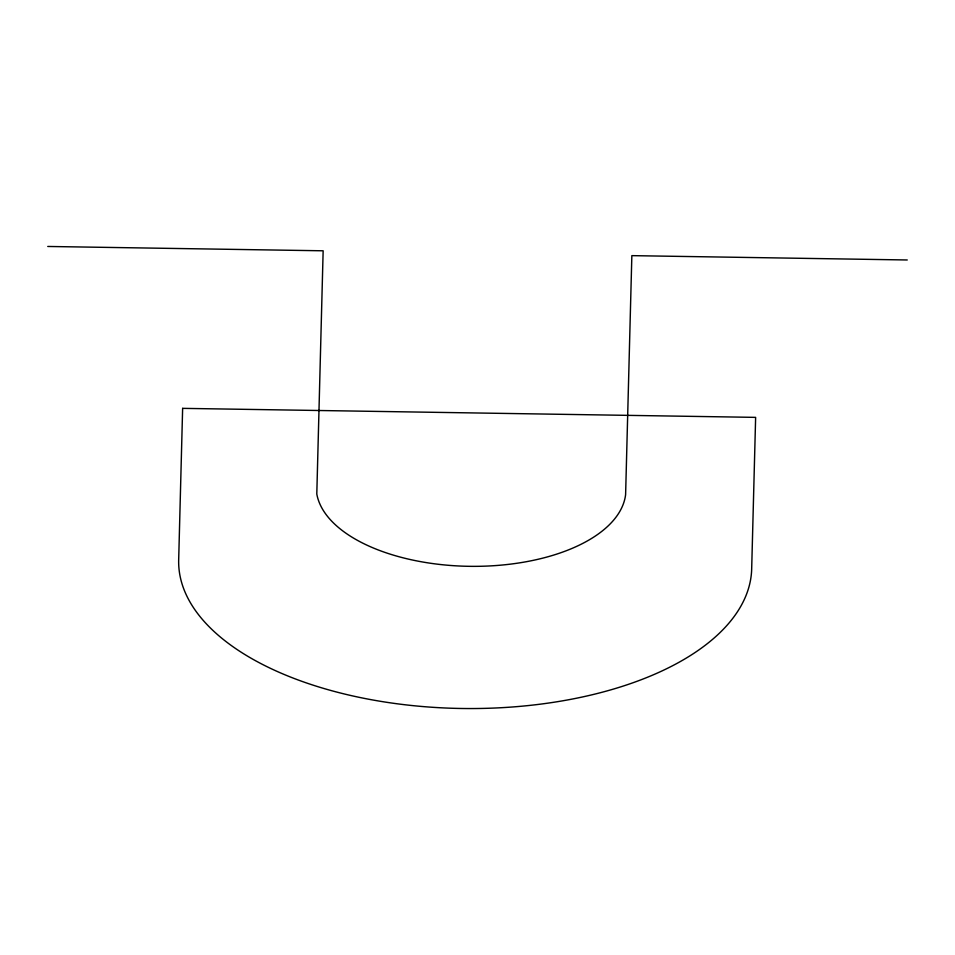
<?xml version="1.0" encoding="UTF-8"?>
<svg xmlns="http://www.w3.org/2000/svg" width="955" height="955" viewBox="0 0 955 955"><rect width="100%" height="100%" fill="white"/><g stroke="black" fill="none" stroke-linecap="round" stroke-linejoin="round"><path stroke-width="1.43" d="M47.75 246.462L323.148 250.795L316.797 493.998A154.865 77.904 0.7 0 0 473.214 566.351A154.865 77.904 0.7 0 0 625.609 494.63L631.852 255.642L907.25 259.975M182.632 408.358L178.681 559.869A286.536 144.133 0.7 0 0 461.42 708.479A286.536 144.133 0.7 0 0 751.681 568.882L755.632 417.371L182.632 408.358"/></g></svg>
